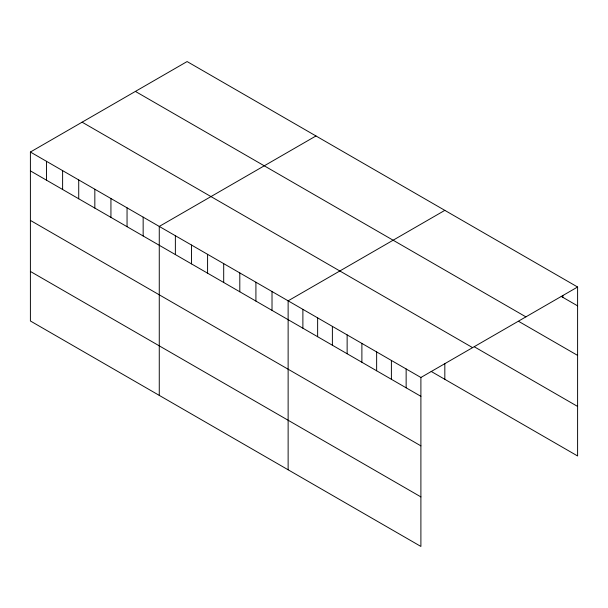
<?xml version="1.0" encoding="UTF-8"?>
<svg xmlns="http://www.w3.org/2000/svg" width="608" height="608" viewBox="0 0 608 608"><rect width="100%" height="100%" fill="white"/><g stroke="black" fill="none" stroke-linecap="round" stroke-linejoin="round"><path stroke-width="0.91" d="M30.4 152.03L420.896 377.484L420.896 546.44L30.4 320.986L30.4 152.03L187.104 61.56L577.6 287.014L577.6 455.97L431.14 371.412M315.97 135.956L159.266 226.434L159.266 395.39M444.828 210.36L288.131 300.831L288.131 469.786M420.896 377.484L577.6 287.014M561.207 296.4L577.6 305.862M135.394 91.413L525.89 316.867M518.594 321.328L577.6 355.399M474.339 346.811L577.6 406.433M82.11 122.178L472.606 347.632M30.4 170.886L420.896 396.332M30.4 220.415L420.896 445.869M30.4 271.449L420.896 496.903M562.848 295.458L562.848 297.35M444.828 363.721L444.828 379.316M406.144 368.965L406.144 387.82M391.392 360.453L391.392 379.301M376.641 351.933L376.641 370.781M361.889 343.414L361.889 362.269M347.138 334.902L347.138 353.75M332.386 326.382L332.386 345.23M317.634 317.862L317.634 336.718M302.883 309.35L302.883 328.198M272.019 291.528L272.019 310.384M255.915 282.234L255.915 301.082M239.803 272.931L239.803 291.779M223.698 263.629L223.698 282.484M207.586 254.334L207.586 273.182M191.482 245.032L191.482 263.88M175.37 235.729L175.37 254.585M143.154 217.132L143.154 235.98M127.049 207.83L127.049 226.685M110.937 198.535L110.937 217.383M94.833 189.232L94.833 208.08M78.721 179.93L78.721 198.786M62.616 170.635L62.616 189.483M46.504 161.333L46.504 180.181"/></g></svg>
